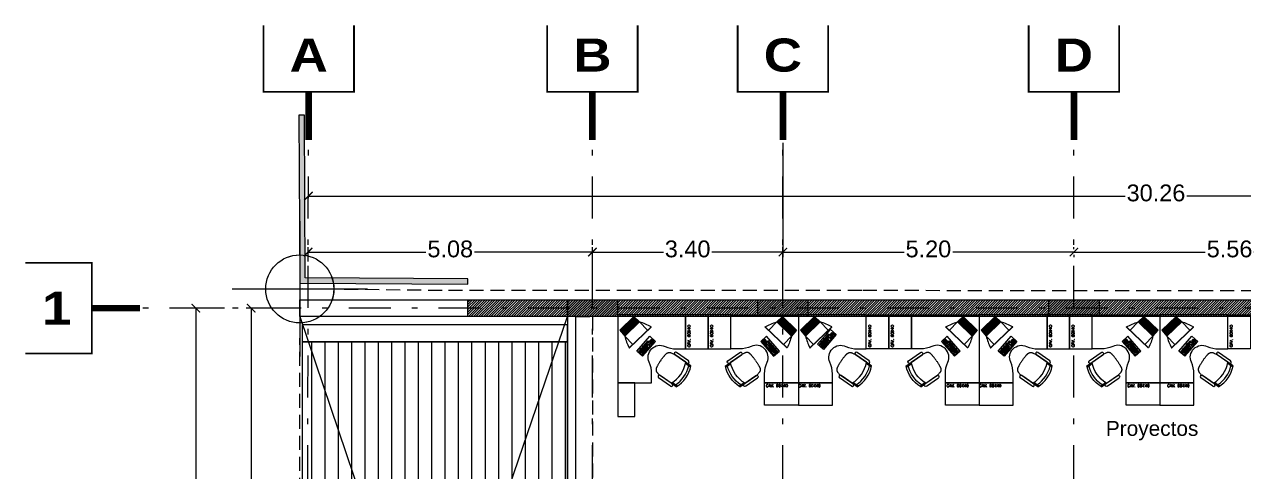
# Model space of a CAD drawing. Header units: millimetres. Extents: x -101 to 3415, y -52 to 1366.
# Drawn here: x 3.16 to 24.93, y 153.87 to 161.86 of the extents above; entities that cross this region are included whole.
import ezdxf
from ezdxf.enums import TextEntityAlignment as Align

# ---------------------------------------------------------------- set-up
doc = ezdxf.new("R2010")
doc.units = ezdxf.units.MM
for name, pattern in [('XR EJES SUPERIORES$0$DASHDOT2', [0.5, 0.25, -0.125, 0, -0.125]), ('XR LINDERO N$0$A-100a LALA IRAPUATO nave equipo$0$HIDDEN', [0.375, 0.25, -0.125]), ('XR N1-N2$0$HIDDEN', [0.375, 0.25, -0.125])]:
    doc.linetypes.add(name, pattern=pattern)
for name, color, linetype in [('00_ARQ', 8, 'Continuous'), ('ARQ_MOBILIARIO', 8, 'Continuous'), ('XR EJES SUPERIORES$0$A-COTAS', 8, 'Continuous'), ('XR EJES SUPERIORES$0$A-EJES', 8, 'XR EJES SUPERIORES$0$DASHDOT2')]:
    doc.layers.add(name, color=color, linetype=linetype)
doc.styles.add('ROMANS', font='romans.shx')
doc.styles.add('TÍTULO', font='arial.ttf', dxfattribs={"height": 0.19})
doc.styles.add('XR EJES SUPERIORES$0$protot1', font='')
doc.styles.add('XR EJES SUPERIORES$0$Standard', font='arial.ttf')
doc.styles.get('XR EJES SUPERIORES$0$protot1').set_extended_font_data('Arial Black')
doc.dimstyles.new('XR EJES SUPERIORES$0$PAÑOS50', dxfattribs={"dimscale": 0.5, "dimtxt": 0.6, "dimasz": 0.3, "dimexe": 0.18, "dimexo": 0.1, "dimgap": 0.09, "dimtad": 0, "dimtih": 1, "dimtoh": 1, "dimzin": 0, "dimdsep": 46, "dimtxsty": 'XR EJES SUPERIORES$0$Standard', "dimblk": 'XR EJES SUPERIORES$0$_ArchTick', "dimcen": 0.09, "dimclrd": 256, "dimclre": 256, "dimclrt": 2, "dimadec": 0, "dimazin": 0, "dimtfac": 1, "dimtix": 1, "dimtmove": 2, "dimatfit": 3, "dimldrblk": 'XR EJES SUPERIORES$0$_ArchTick', "dimfxl": 0.18, "dimtvp": 0.18, "dimtolj": 1, "dimtzin": 0, "dimarcsym": 0})
pattern_1 = [(45, (8.080342, 157.137164), (-0.02245064, 0.02245064), [])]

# ---------------------------------------------------------------- blocks, each defined once
blk = doc.blocks.new('XR N1-N2$0$A$C153C7E87')
h = blk.add_hatch()
h.set_pattern_fill('ANSI31', color=256, scale=0.075, angle=45)
h.set_pattern_definition([(270, (-51.7103, 42.0149), (-0.238125, -1e-17), [])])
h.paths.add_polyline_path([(0.041, -4.143), (4.777, -4.143), (4.777, -0.943), (0.041, -0.943)])
for points in [[(0.041, -0.943), (4.777, -0.943), (4.777, -0.643), (0.041, -0.643)], [(0.041, -4.143), (4.777, -4.143), (4.777, -0.943), (0.041, -0.943)], [(0.041, -4.443), (4.777, -4.443), (4.777, -4.143), (0.041, -4.143)]]:
    blk.add_lwpolyline(points, close=True)
blk = doc.blocks.new('XR N1-N2$0$saddaa')
at = {"linetype": 'ByBlock'}
for p, q in [((8.267, 57.39), (8.267, 54.972)), ((7.058, 56.181), (9.475, 56.181))]:
    blk.add_line(p, q, dxfattribs=at)
blk.add_circle((8.267, 56.181), 0.608, dxfattribs=at)
blk = doc.blocks.new('XR COLUMNAS SUPERIORES$0$saddaa')
at = {"linetype": 'ByBlock'}
for p, q in [((8.267, 57.39), (8.267, 54.972)), ((7.058, 56.181), (9.475, 56.181))]:
    blk.add_line(p, q, dxfattribs=at)
blk.add_circle((8.267, 56.181), 0.608, dxfattribs=at)
blk = doc.blocks.new('XR COLUMNAS SUPERIORES')
at = {"layer": '00_ARQ', "linetype": 'ByBlock'}
h = blk.add_hatch(color=256, dxfattribs=at)
h.dxf.hatch_style = 1
h.paths.add_polyline_path([(5.673, -0.493), (4.777, -0.493), (4.777, -0.193), (5.673, -0.193)])
h = blk.add_hatch(color=256, dxfattribs=at)
h.dxf.hatch_style = 1
h.paths.add_polyline_path([(9.073, -0.493), (8.176, -0.493), (8.176, -0.193), (9.073, -0.193)])
h = blk.add_hatch(color=256, dxfattribs=at)
h.dxf.hatch_style = 1
h.paths.add_polyline_path([(14.269, -0.493), (13.373, -0.493), (13.373, -0.193), (14.269, -0.193)])
for points in [[(5.673, -0.493), (4.777, -0.493), (4.777, -0.193), (5.673, -0.193)], [(9.073, -0.493), (8.176, -0.493), (8.176, -0.193), (9.073, -0.193)], [(14.269, -0.493), (13.373, -0.493), (13.373, -0.193), (14.269, -0.193)]]:
    blk.add_lwpolyline(points, close=True, dxfattribs=at)
at = {"layer": '00_ARQ'}
blk.add_blockref('XR COLUMNAS SUPERIORES$0$saddaa', (-8.267, -56.181), dxfattribs=at)
blk.add_blockref('XR COLUMNAS SUPERIORES$0$saddaa', (-8.267, -56.181), dxfattribs=at)
blk = doc.blocks.new('XR EJES SUPERIORES$0$saddaa')
at = {"linetype": 'ByBlock'}
for p, q in [((8.267, 57.39), (8.267, 54.972)), ((7.058, 56.181), (9.475, 56.181))]:
    blk.add_line(p, q, dxfattribs=at)
blk.add_circle((8.267, 56.181), 0.608, dxfattribs=at)
blk = doc.blocks.new('XR EJES SUPERIORES$0$EJE_HOR')
at = {"color": 1, "linetype": 'Continuous', "const_width": 0.025}
blk.add_lwpolyline([(-0.616, 0.909), (-0.616, 0.005), (0.616, 0.005), (0.616, 0.909)], dxfattribs=at)
at = {"color": 2, "linetype": 'Continuous', "const_width": 0.09}
blk.add_lwpolyline([(0, 0), (0, -0.652)], dxfattribs=at)
at = {"color": 4, "style": 'XR EJES SUPERIORES$0$protot1', "oblique": 360}
blk.add_attdef('EJE', text='', height=0.45, dxfattribs=at).set_placement((0, 0.279), align=Align.CENTER)
blk = doc.blocks.new('XR EJES SUPERIORES$0$_ArchTick')
at = {"color": 0, "linetype": 'ByBlock', "const_width": 0.15}
blk.add_lwpolyline([(-0.5, -0.5), (0.5, 0.5)], dxfattribs=at)
blk = doc.blocks.new('*D35')
at = {"layer": 'Defpoints', "color": 0, "linetype": 'Continuous', "transparency": 16777216}
for p in [(-0.314, -0.343), (-0.867, -7.542), (-0.361, -7.542)]:
    blk.add_point(p, dxfattribs=at)
at = {"layer": 'XR EJES SUPERIORES$0$A-COTAS', "linetype": 'Continuous', "lineweight": -2, "transparency": 16777216}
for p, q in [((-0.364, -0.343), (-0.957, -0.343)), ((-0.867, -0.343), (-0.867, -3.744)), ((-0.867, -7.542), (-0.867, -4.141)), ((-0.411, -7.542), (-0.957, -7.542))]:
    blk.add_line(p, q, dxfattribs=at)
at = {"layer": 'XR EJES SUPERIORES$0$A-COTAS', "linetype": 'Continuous', "lineweight": -2, "transparency": 16777216, "xscale": 0.15, "yscale": 0.15, "zscale": 0.15}
for p, rotation in [((-0.867, -0.343), 90), ((-0.867, -7.542), 270)]:
    blk.add_blockref('XR EJES SUPERIORES$0$_ArchTick', p, dxfattribs=dict(at, rotation=rotation))
at = {"layer": 'XR EJES SUPERIORES$0$A-COTAS', "color": 2, "linetype": 'Continuous', "transparency": 16777216, "insert": (-0.867, -3.943), "char_height": 0.3, "attachment_point": 5, "style": 'XR EJES SUPERIORES$0$Standard'}
blk.add_mtext('\\A1;7.20', dxfattribs=at)
blk = doc.blocks.new('*D36')
at = {"layer": 'Defpoints', "color": 0, "linetype": 'Continuous', "transparency": 16777216}
for p in [(13.821, 0.657), (13.821, 0.657), (19.38, 0.657)]:
    blk.add_point(p, dxfattribs=at)
at = {"layer": 'XR EJES SUPERIORES$0$A-COTAS', "linetype": 'Continuous', "lineweight": -2, "transparency": 16777216}
for p, q in [((13.821, 0.707), (13.821, 0.747)), ((13.821, 0.657), (16.166, 0.657)), ((19.38, 0.657), (17.035, 0.657)), ((19.38, 0.707), (19.38, 0.747))]:
    blk.add_line(p, q, dxfattribs=at)
at = {"layer": 'XR EJES SUPERIORES$0$A-COTAS', "linetype": 'Continuous', "lineweight": -2, "transparency": 16777216, "xscale": 0.15, "yscale": 0.15, "zscale": 0.15, "rotation": 180}
blk.add_blockref('XR EJES SUPERIORES$0$_ArchTick', (13.821, 0.657), dxfattribs=at)
at = {"layer": 'XR EJES SUPERIORES$0$A-COTAS', "linetype": 'Continuous', "lineweight": -2, "transparency": 16777216, "xscale": 0.15, "yscale": 0.15, "zscale": 0.15}
blk.add_blockref('XR EJES SUPERIORES$0$_ArchTick', (19.38, 0.657), dxfattribs=at)
at = {"layer": 'XR EJES SUPERIORES$0$A-COTAS', "color": 2, "linetype": 'Continuous', "transparency": 16777216, "insert": (16.6, 0.712), "char_height": 0.3, "attachment_point": 5, "style": 'XR EJES SUPERIORES$0$Standard'}
blk.add_mtext('\\A1;5.56', dxfattribs=at)
blk = doc.blocks.new('*D37')
at = {"layer": 'Defpoints', "color": 0, "linetype": 'Continuous', "transparency": 16777216}
for p in [(0.155, 1.571), (30.418, 1.657), (30.418, 1.638)]:
    blk.add_point(p, dxfattribs=at)
at = {"layer": 'XR EJES SUPERIORES$0$A-COTAS', "linetype": 'Continuous', "lineweight": -2, "transparency": 16777216}
for p, q in [((0.155, 1.621), (0.155, 1.747)), ((30.418, 1.688), (30.418, 1.747)), ((0.155, 1.657), (14.735, 1.657)), ((30.418, 1.657), (15.837, 1.657))]:
    blk.add_line(p, q, dxfattribs=at)
at = {"layer": 'XR EJES SUPERIORES$0$A-COTAS', "linetype": 'Continuous', "lineweight": -2, "transparency": 16777216, "xscale": 0.15, "yscale": 0.15, "zscale": 0.15, "rotation": 180}
blk.add_blockref('XR EJES SUPERIORES$0$_ArchTick', (0.155, 1.657), dxfattribs=at)
at = {"layer": 'XR EJES SUPERIORES$0$A-COTAS', "linetype": 'Continuous', "lineweight": -2, "transparency": 16777216, "xscale": 0.15, "yscale": 0.15, "zscale": 0.15}
blk.add_blockref('XR EJES SUPERIORES$0$_ArchTick', (30.418, 1.657), dxfattribs=at)
at = {"layer": 'XR EJES SUPERIORES$0$A-COTAS', "color": 2, "linetype": 'Continuous', "transparency": 16777216, "insert": (15.286, 1.712), "char_height": 0.3, "attachment_point": 5, "style": 'XR EJES SUPERIORES$0$Standard'}
blk.add_mtext('\\A1;30.26', dxfattribs=at)
blk = doc.blocks.new('*D38')
at = {"layer": 'Defpoints', "color": 0, "linetype": 'Continuous', "transparency": 16777216}
for p in [(-1.291, -0.344), (-1.855, -14.741), (-1.467, -14.741)]:
    blk.add_point(p, dxfattribs=at)
at = {"layer": 'XR EJES SUPERIORES$0$A-COTAS', "linetype": 'Continuous', "lineweight": -2, "transparency": 16777216}
for p, q in [((-1.341, -0.344), (-1.945, -0.344)), ((-1.855, -0.344), (-1.855, -6.854)), ((-1.855, -14.741), (-1.855, -7.251)), ((-1.517, -14.741), (-1.945, -14.741))]:
    blk.add_line(p, q, dxfattribs=at)
at = {"layer": 'XR EJES SUPERIORES$0$A-COTAS', "linetype": 'Continuous', "lineweight": -2, "transparency": 16777216, "xscale": 0.15, "yscale": 0.15, "zscale": 0.15}
for p, rotation in [((-1.855, -0.344), 90), ((-1.855, -14.741), 270)]:
    blk.add_blockref('XR EJES SUPERIORES$0$_ArchTick', p, dxfattribs=dict(at, rotation=rotation))
at = {"layer": 'XR EJES SUPERIORES$0$A-COTAS', "color": 2, "linetype": 'Continuous', "transparency": 16777216, "insert": (-1.855, -7.053), "char_height": 0.3, "attachment_point": 5, "style": 'XR EJES SUPERIORES$0$Standard'}
blk.add_mtext('\\A1;14.40', dxfattribs=at)
blk = doc.blocks.new('*D39')
at = {"layer": 'Defpoints', "color": 0, "transparency": 16777216}
for p in [(8.625, 2.657), (8.625, 0.657), (13.821, 0.657)]:
    blk.add_point(p, dxfattribs=at)
at = {"layer": 'XR EJES SUPERIORES$0$A-COTAS', "lineweight": -2, "transparency": 16777216}
for p, q in [((8.625, 2.607), (8.625, 0.567)), ((8.625, 0.657), (10.789, 0.657)), ((13.821, 0.657), (11.657, 0.657)), ((13.821, 0.607), (13.821, 0.567))]:
    blk.add_line(p, q, dxfattribs=at)
at = {"layer": 'XR EJES SUPERIORES$0$A-COTAS', "lineweight": -2, "transparency": 16777216, "xscale": 0.15, "yscale": 0.15, "zscale": 0.15, "rotation": 180}
blk.add_blockref('XR EJES SUPERIORES$0$_ArchTick', (8.625, 0.657), dxfattribs=at)
at = {"layer": 'XR EJES SUPERIORES$0$A-COTAS', "lineweight": -2, "transparency": 16777216, "xscale": 0.15, "yscale": 0.15, "zscale": 0.15}
blk.add_blockref('XR EJES SUPERIORES$0$_ArchTick', (13.821, 0.657), dxfattribs=at)
at = {"layer": 'XR EJES SUPERIORES$0$A-COTAS', "color": 2, "transparency": 16777216, "insert": (11.223, 0.712), "char_height": 0.3, "attachment_point": 5, "style": 'XR EJES SUPERIORES$0$Standard'}
blk.add_mtext('\\A1;5.20', dxfattribs=at)
blk = doc.blocks.new('*D41')
at = {"layer": 'Defpoints', "color": 0, "transparency": 16777216}
for p in [(0.149, 0.657), (0.149, 0.439), (5.225, 0.159)]:
    blk.add_point(p, dxfattribs=at)
at = {"layer": 'XR EJES SUPERIORES$0$A-COTAS', "lineweight": -2, "transparency": 16777216}
for p, q in [((0.149, 0.489), (0.149, 0.747)), ((0.149, 0.657), (2.252, 0.657)), ((5.225, 0.657), (3.122, 0.657)), ((5.225, 0.209), (5.225, 0.747))]:
    blk.add_line(p, q, dxfattribs=at)
at = {"layer": 'XR EJES SUPERIORES$0$A-COTAS', "lineweight": -2, "transparency": 16777216, "xscale": 0.15, "yscale": 0.15, "zscale": 0.15, "rotation": 180}
blk.add_blockref('XR EJES SUPERIORES$0$_ArchTick', (0.149, 0.657), dxfattribs=at)
at = {"layer": 'XR EJES SUPERIORES$0$A-COTAS', "lineweight": -2, "transparency": 16777216, "xscale": 0.15, "yscale": 0.15, "zscale": 0.15}
blk.add_blockref('XR EJES SUPERIORES$0$_ArchTick', (5.225, 0.657), dxfattribs=at)
at = {"layer": 'XR EJES SUPERIORES$0$A-COTAS', "color": 2, "transparency": 16777216, "insert": (2.687, 0.712), "char_height": 0.3, "attachment_point": 5, "style": 'XR EJES SUPERIORES$0$Standard'}
blk.add_mtext('\\A1;5.08', dxfattribs=at)
blk = doc.blocks.new('*D42')
at = {"layer": 'Defpoints', "color": 0, "transparency": 16777216}
for p in [(5.225, 0.657), (5.225, 0.657), (8.625, 0.185)]:
    blk.add_point(p, dxfattribs=at)
at = {"layer": 'XR EJES SUPERIORES$0$A-COTAS', "lineweight": -2, "transparency": 16777216}
for p, q in [((5.225, 0.707), (5.225, 0.747)), ((5.225, 0.657), (6.491, 0.657)), ((8.625, 0.657), (7.359, 0.657)), ((8.625, 0.235), (8.625, 0.747))]:
    blk.add_line(p, q, dxfattribs=at)
at = {"layer": 'XR EJES SUPERIORES$0$A-COTAS', "lineweight": -2, "transparency": 16777216, "xscale": 0.15, "yscale": 0.15, "zscale": 0.15, "rotation": 180}
blk.add_blockref('XR EJES SUPERIORES$0$_ArchTick', (5.225, 0.657), dxfattribs=at)
at = {"layer": 'XR EJES SUPERIORES$0$A-COTAS', "lineweight": -2, "transparency": 16777216, "xscale": 0.15, "yscale": 0.15, "zscale": 0.15}
blk.add_blockref('XR EJES SUPERIORES$0$_ArchTick', (8.625, 0.657), dxfattribs=at)
at = {"layer": 'XR EJES SUPERIORES$0$A-COTAS', "color": 2, "transparency": 16777216, "insert": (6.925, 0.712), "char_height": 0.3, "attachment_point": 5, "style": 'XR EJES SUPERIORES$0$Standard'}
blk.add_mtext('\\A1;3.40', dxfattribs=at)
blk = doc.blocks.new('XR LINDERO N$0$saddaa')
at = {"linetype": 'ByBlock'}
for p, q in [((8.267, 57.39), (8.267, 54.972)), ((7.058, 56.181), (9.475, 56.181))]:
    blk.add_line(p, q, dxfattribs=at)
blk.add_circle((8.267, 56.181), 0.608, dxfattribs=at)
blk = doc.blocks.new('A$C435F5787')
at = {"linetype": 'ByBlock'}
for p, q in [((0, 0), (0, 0.483)), ((0, 0.483), (0.19, 0.483)), ((0.038, 0.371), (0.063, 0.371)), ((0.038, 0.311), (0.038, 0.371)), ((0.063, 0.311), (0.038, 0.311)), ((0.038, 0.305), (0.063, 0.305)), ((0.038, 0.225), (0.038, 0.305)), ((0.063, 0.371), (0.063, 0.311)), ((0.063, 0.305), (0.063, 0.225)), ((0.076, 0.381), (0.076, 0.457)), ((0.076, 0.457), (0.171, 0.457)), ((0.171, 0.381), (0.076, 0.381)), ((0.076, 0.311), (0.076, 0.371)), ((0.076, 0.371), (0.117, 0.371)), ((0.117, 0.311), (0.076, 0.311)), ((0.076, 0.305), (0.076, 0.022)), ((0.175, 0.305), (0.076, 0.305)), ((0.095, 0.438), (0.095, 0.454)), ((0.137, 0.438), (0.095, 0.438)), ((0.095, 0.381), (0.095, 0.435)), ((0.114, 0.384), (0.114, 0.435)), ((0.117, 0.371), (0.117, 0.311)), ((0.133, 0.33), (0.133, 0.352)), ((0.133, 0.352), (0.152, 0.352)), ((0.152, 0.33), (0.133, 0.33)), ((0.137, 0.438), (0.137, 0.454)), ((0.171, 0.438), (0.137, 0.438)), ((0.137, 0.381), (0.137, 0.435)), ((0.152, 0.352), (0.152, 0.371)), ((0.152, 0.371), (0.175, 0.371)), ((0.152, 0.311), (0.152, 0.33)), ((0.175, 0.311), (0.152, 0.311)), ((0.156, 0.384), (0.156, 0.419)), ((0.156, 0.419), (0.171, 0.419)), ((0.171, 0.457), (0.171, 0.381)), ((0.175, 0.371), (0.175, 0.311)), ((0.175, 0.276), (0.175, 0.305)), ((0.19, 0.483), (0.19, 0)), ((0.063, 0.225), (0.038, 0.225)), ((0.038, 0.143), (0.038, 0.219)), ((0.038, 0.219), (0.063, 0.219)), ((0.063, 0.143), (0.038, 0.143)), ((0.038, 0.133), (0.063, 0.133)), ((0.038, 0.057), (0.038, 0.133)), ((0.063, 0.057), (0.038, 0.057)), ((0.038, 0.044), (0.063, 0.044)), ((0.038, 0.022), (0.038, 0.044)), ((0.063, 0.022), (0.038, 0.022)), ((0.063, 0.219), (0.063, 0.143)), ((0.063, 0.133), (0.063, 0.057)), ((0.063, 0.044), (0.063, 0.022)), ((0.076, 0.022), (0.175, 0.022)), ((0.098, 0.273), (0.079, 0.273)), ((0.079, 0.041), (0.095, 0.041)), ((0.095, 0.041), (0.095, 0.048)), ((0.095, 0.048), (0.117, 0.048)), ((0.117, 0.279), (0.098, 0.279)), ((0.098, 0.279), (0.098, 0.273)), ((0.098, 0.051), (0.098, 0.267)), ((0.117, 0.267), (0.117, 0.279)), ((0.133, 0.267), (0.117, 0.267)), ((0.117, 0.06), (0.117, 0.257)), ((0.117, 0.048), (0.117, 0.054)), ((0.117, 0.054), (0.137, 0.054)), ((0.133, 0.257), (0.133, 0.267)), ((0.152, 0.257), (0.133, 0.257)), ((0.137, 0.07), (0.137, 0.254)), ((0.137, 0.054), (0.137, 0.063)), ((0.137, 0.063), (0.156, 0.063)), ((0.156, 0.254), (0.156, 0.276)), ((0.156, 0.276), (0.175, 0.276)), ((0.175, 0.254), (0.156, 0.254)), ((0.156, 0.095), (0.156, 0.229)), ((0.156, 0.229), (0.175, 0.229)), ((0.175, 0.095), (0.156, 0.095)), ((0.156, 0.051), (0.156, 0.067)), ((0.156, 0.067), (0.175, 0.067)), ((0.175, 0.051), (0.156, 0.051)), ((0.175, 0.067), (0.175, 0.254)), ((0.175, 0.022), (0.175, 0.051)), ((0.19, 0), (0, 0))]:
    blk.add_line(p, q, dxfattribs=at)
blk = doc.blocks.new('m-tv pla')
h = blk.add_hatch()
h.set_pattern_fill('ANSI31', color=256, scale=0.005, angle=45, style=0)
h.set_pattern_definition([(90, (-254.158094, -242.753814), (-0.015875, 2e-18), [])])
h.paths.add_polyline_path([(0.24, -0.474), (0.25, -0.284), (-0.25, -0.284), (-0.24, -0.474)])
for p, q in [((0.373, 0), (-0.373, 0)), ((-0.368, 0.006), (0.368, 0.006)), ((-0.25, -0.284), (-0.25, 0)), ((0.25, -0.284), (0.25, 0)), ((-0.24, -0.474), (-0.25, -0.284)), ((-0.25, -0.284), (0.25, -0.284)), ((0.24, -0.474), (0.25, -0.284)), ((-0.24, -0.474), (0.24, -0.474))]:
    blk.add_line(p, q)
for centre, radius, start, end in [((-0.368, 0.001), 0.005, 90, 196.7752), ((0.898, 0.383), 1.327, 196.7752, 210.1505), ((-0.898, 0.383), 1.327, 329.8495, 343.2248), ((0.368, 0.001), 0.005, 343.2248, 90)]:
    blk.add_arc(centre, radius, start, end)
blk = doc.blocks.new('A$C369842D8')
for p, q in [((0.05, 0.491), (0.05, 0.381)), ((0.07, 0.5), (0.07, 0.39)), ((0.48, 0.5), (0.48, 0.39)), ((0.5, 0.491), (0.5, 0.381)), ((0, 0.405), (0, 0.145)), ((0.05, 0.405), (0.05, 0.145)), ((0.05, 0.38), (0.05, 0.13)), ((0.5, 0.405), (0.5, 0.145)), ((0.5, 0.38), (0.5, 0.13)), ((0.55, 0.405), (0.55, 0.145))]:
    blk.add_line(p, q)
for points in [[(0.275, 0), (0.262, 0), (0.249, 0), (0.236, 0.001), (0.224, 0.001), (0.212, 0.001), (0.201, 0.002), (0.19, 0.003), (0.181, 0.003), (0.172, 0.004), (0.164, 0.005), (0.157, 0.005), (0.15, 0.006), (0.145, 0.007), (0.139, 0.008), (0.134, 0.009), (0.13, 0.009), (0.126, 0.01), (0.122, 0.011), (0.118, 0.012), (0.114, 0.013), (0.111, 0.014), (0.108, 0.015), (0.105, 0.017), (0.102, 0.018), (0.1, 0.019), (0.097, 0.021), (0.095, 0.022), (0.093, 0.024), (0.091, 0.025), (0.089, 0.027), (0.087, 0.028), (0.085, 0.03), (0.083, 0.032), (0.081, 0.034), (0.079, 0.036), (0.077, 0.039), (0.075, 0.041), (0.073, 0.044), (0.071, 0.048), (0.068, 0.051), (0.066, 0.056), (0.064, 0.061), (0.062, 0.067), (0.059, 0.075), (0.057, 0.085), (0.055, 0.097), (0.052, 0.112), (0.05, 0.13)], [(0.275, 0), (0.288, 0), (0.301, 0), (0.314, 0.001), (0.326, 0.001), (0.338, 0.001), (0.349, 0.002), (0.36, 0.003), (0.369, 0.003), (0.378, 0.004), (0.386, 0.005), (0.393, 0.005), (0.4, 0.006), (0.405, 0.007), (0.411, 0.008), (0.416, 0.009), (0.42, 0.009), (0.424, 0.01), (0.428, 0.011), (0.432, 0.012), (0.436, 0.013), (0.439, 0.014), (0.442, 0.015), (0.445, 0.017), (0.448, 0.018), (0.45, 0.019), (0.453, 0.021), (0.455, 0.022), (0.457, 0.024), (0.459, 0.025), (0.461, 0.027), (0.463, 0.028), (0.465, 0.03), (0.467, 0.032), (0.469, 0.034), (0.471, 0.036), (0.473, 0.039), (0.475, 0.041), (0.477, 0.044), (0.479, 0.048), (0.482, 0.051), (0.484, 0.056), (0.486, 0.061), (0.488, 0.067), (0.491, 0.075), (0.493, 0.085), (0.495, 0.097), (0.498, 0.112), (0.5, 0.13)]]:
    blk.add_lwpolyline(points)
for centre, radius, start, end in [((0.275, 0), 0.54, 65.3885, 114.6115), ((0.275, -0.04), 0.54, 67.7008, 112.2992), ((0.025, 0.405), 0.025, 0, 180), ((0.275, -0.11), 0.54, 65.3885, 114.6115), ((0.525, 0.405), 0.025, 0, 180), ((0.025, 0.145), 0.025, 180, 0), ((0.525, 0.145), 0.025, 180, 0)]:
    blk.add_arc(centre, radius, start, end)
blk = doc.blocks.new('XR EJES SUPERIORES')
at = {"layer": 'XR EJES SUPERIORES$0$A-EJES', "color": 251, "linetype": 'XR EJES SUPERIORES$0$DASHDOT2', "ltscale": 3}
for p, q in [((0.12, -14.74), (0.155, 2.657)), ((5.225, -14.741), (5.225, 2.657)), ((8.625, -14.741), (8.625, 2.657)), ((13.821, -14.741), (13.821, 2.657)), ((30.426, -0.343), (-2.851, -0.344))]:
    blk.add_line(p, q, dxfattribs=at)
blk.add_blockref('XR EJES SUPERIORES$0$saddaa', (-8.267, -56.181))
at = {"layer": 'XR EJES SUPERIORES$0$A-EJES'}
ref = blk.add_blockref('XR EJES SUPERIORES$0$EJE_HOR', (0.16, 3.513), dxfattribs=dict(at, xscale=1.3125, yscale=1.3125, zscale=1.3125))
ref.add_attrib('EJE', 'A', dxfattribs={"layer": '0', "color": 4, "height": 0.591, "style": 'XR EJES SUPERIORES$0$protot1'}).set_placement((0.16, 3.88), align=Align.CENTER)
ref = blk.add_blockref('XR EJES SUPERIORES$0$EJE_HOR', (5.225, 3.513), dxfattribs=dict(at, xscale=1.3125, yscale=1.3125, zscale=1.3125))
ref.add_attrib('EJE', 'B', dxfattribs={"layer": '0', "color": 4, "height": 0.591, "style": 'XR EJES SUPERIORES$0$protot1'}).set_placement((5.225, 3.88), align=Align.CENTER)
ref = blk.add_blockref('XR EJES SUPERIORES$0$EJE_HOR', (8.625, 3.513), dxfattribs=dict(at, xscale=1.3125, yscale=1.3125, zscale=1.3125))
ref.add_attrib('EJE', 'C', dxfattribs={"layer": '0', "color": 4, "height": 0.591, "style": 'XR EJES SUPERIORES$0$protot1'}).set_placement((8.625, 3.88), align=Align.CENTER)
ref = blk.add_blockref('XR EJES SUPERIORES$0$EJE_HOR', (13.821, 3.513), dxfattribs=dict(at, xscale=1.3125, yscale=1.3125, zscale=1.3125))
ref.add_attrib('EJE', 'D', dxfattribs={"layer": '0', "color": 4, "height": 0.591, "style": 'XR EJES SUPERIORES$0$protot1'}).set_placement((13.821, 3.88), align=Align.CENTER)
ref = blk.add_blockref('XR EJES SUPERIORES$0$EJE_HOR', (-3.707, -0.344), dxfattribs=dict(at, xscale=1.3125, yscale=1.3125, zscale=1.3125, rotation=90))
ref.add_attrib('EJE', '1', dxfattribs={"layer": '0', "color": 4, "height": 0.591, "style": 'XR EJES SUPERIORES$0$protot1'}).set_placement((-4.074, -0.344), align=Align.MIDDLE_RIGHT)
at = {"layer": 'XR EJES SUPERIORES$0$A-COTAS'}
for base, p1, p2, picture, middle in [((8.625, 0.657), (13.821, 0.657), (8.625, 2.657), '*D39', (11.223, 0.712)), ((0.149, 0.657), (5.225, 0.159), (0.149, 0.439), '*D41', (2.687, 0.712)), ((5.225, 0.657), (8.625, 0.185), (5.225, 0.657), '*D42', (6.925, 0.712))]:
    dim = blk.add_linear_dim(base=base, p1=p1, p2=p2, dimstyle='XR EJES SUPERIORES$0$PAÑOS50', dxfattribs=at)
    dim.commit()
    dim.dimension.update_dxf_attribs({"geometry": picture, "text_midpoint": middle})
at = {"layer": 'XR EJES SUPERIORES$0$A-COTAS', "linetype": 'Continuous'}
for base, p1, p2, picture, middle in [((30.418, 1.657), (0.155, 1.571), (30.418, 1.638), '*D37', (15.286, 1.712)), ((13.821, 0.657), (19.38, 0.657), (13.821, 0.657), '*D36', (16.6, 0.712))]:
    dim = blk.add_linear_dim(base=base, p1=p1, p2=p2, dimstyle='XR EJES SUPERIORES$0$PAÑOS50', dxfattribs=at)
    dim.commit()
    dim.dimension.update_dxf_attribs({"geometry": picture, "text_midpoint": middle})
dim = blk.add_linear_dim(base=(-1.855, -14.741), p1=(-1.291, -0.344), p2=(-1.467, -14.741), angle=90, dimstyle='XR EJES SUPERIORES$0$PAÑOS50', dxfattribs=at)
dim.commit()
dim.dimension.update_dxf_attribs({"geometry": '*D38', "text_midpoint": (-1.855, -7.053), "dimtype": 128})
dim = blk.add_linear_dim(base=(-0.867, -7.542), p1=(-0.314, -0.343), p2=(-0.361, -7.542), angle=90, dimstyle='XR EJES SUPERIORES$0$PAÑOS50', dxfattribs=at)
dim.commit()
dim.dimension.update_dxf_attribs({"geometry": '*D35', "text_midpoint": (-0.867, -3.943)})

msp = doc.modelspace()

# ---------------------------------------------------------------- hatches: boundary and pattern name
at = {"layer": '00_ARQ'}
msp.add_hatch(color=256, dxfattribs=at).paths.add_polyline_path([(8.063, 160.237), (8.08, 157.237), (11.08, 157.219), (11.082, 157.319), (8.179, 157.337), (8.163, 160.238)])
h = msp.add_hatch(dxfattribs=at)
h.set_pattern_fill('ANSI31', color=8, scale=0.01)
h.set_pattern_definition(pattern_1)
h.paths.add_polyline_path([(12.857, 156.644), (11.08, 156.644), (11.08, 156.944), (12.857, 156.944)])
h = msp.add_hatch(dxfattribs=at)
h.set_pattern_fill('ANSI31', color=8, scale=0.01)
h.set_pattern_definition(pattern_1)
h.paths.add_polyline_path([(12.857, 156.944), (33.467, 156.944), (33.467, 156.644), (12.857, 156.644)])

# ---------------------------------------------------------------- linework, layer by layer
for p, q in [((8.05, 142.547), (12.857, 156.644)), ((8.08, 156.644), (12.857, 142.547))]:
    msp.add_line(p, q, dxfattribs=at)
at = {"layer": '00_ARQ', "elevation": -0.362}
msp.add_lwpolyline([(8.063, 160.237), (8.08, 157.237), (11.08, 157.219), (11.082, 157.319), (8.179, 157.337), (8.163, 160.238)], close=True, dxfattribs=at)
at = {"layer": '00_ARQ', "linetype": 'XR LINDERO N$0$A-100a LALA IRAPUATO nave equipo$0$HIDDEN'}
msp.add_lwpolyline([(8.049, 142.097), (14.845, 142.099), (27.802, 142.099), (38.814, 142.097), (38.78, 148.481), (38.771, 157.094), (27.385, 157.102), (18.113, 157.106), (10.623, 157.108), (8.08, 157.137), (8.049, 142.097)], dxfattribs=at)
at = {"layer": '00_ARQ', "ltscale": 2}
msp.add_lwpolyline([(11.08, 156.644), (8.079, 156.644), (8.08, 156.944), (11.08, 156.944)], dxfattribs=at)
at = {"layer": '00_ARQ'}
for points in [[(12.857, 156.644), (11.08, 156.644), (11.08, 156.944), (12.857, 156.944)], [(12.857, 156.944), (33.467, 156.944), (33.467, 156.644), (12.857, 156.644)]]:
    msp.add_lwpolyline(points, close=True, dxfattribs=at)
at = {"layer": '00_ARQ', "linetype": 'Continuous'}
msp.add_lwpolyline([(12.857, 156.644), (12.857, 142.547), (13.007, 142.547), (13.007, 156.644)], close=True, dxfattribs=at)
at = {"layer": '00_ARQ', "linetype": 'XR N1-N2$0$HIDDEN'}
msp.add_lwpolyline([(13.007, 142.547), (13.007, 156.644), (13.307, 156.644), (13.307, 142.547)], close=True, dxfattribs=at)
at = {"layer": 'ARQ_MOBILIARIO', "ltscale": 0.01}
for points in [[(14.601, 156.111, 0.105703), (14.807, 156.067), (14.967, 156.067), (14.967, 156.672), (13.757, 156.672), (13.757, 155.462), (14.362, 155.462), (14.362, 155.622, 0.105703), (14.318, 155.828, -0.689027)], [(16.14, 156.111, -0.105703), (15.934, 156.067), (15.774, 156.067), (15.774, 156.672), (16.984, 156.672), (16.984, 155.462), (16.379, 155.462), (16.379, 155.622, -0.105703), (16.423, 155.828, 0.689027)], [(17.828, 156.111, 0.105703), (18.034, 156.067), (18.194, 156.067), (18.194, 156.672), (16.984, 156.672), (16.984, 155.462), (17.589, 155.462), (17.589, 155.622, 0.105703), (17.545, 155.828, -0.689027)], [(19.367, 156.111, -0.105703), (19.161, 156.067), (19.001, 156.067), (19.001, 156.672), (20.211, 156.672), (20.211, 155.462), (19.606, 155.462), (19.606, 155.622, -0.105703), (19.65, 155.828, 0.689027)], [(21.054, 156.111, 0.105703), (21.261, 156.067), (21.421, 156.067), (21.421, 156.672), (20.211, 156.672), (20.211, 155.462), (20.816, 155.462), (20.816, 155.622, 0.105703), (20.772, 155.828, -0.689027)], [(22.593, 156.111, -0.105703), (22.387, 156.067), (22.227, 156.067), (22.227, 156.672), (23.437, 156.672), (23.437, 155.462), (22.832, 155.462), (22.832, 155.622, -0.105703), (22.876, 155.828, 0.689027)], [(24.281, 156.111, 0.105703), (24.487, 156.067), (24.647, 156.067), (24.647, 156.672), (23.437, 156.672), (23.437, 155.462), (24.042, 155.462), (24.042, 155.622, 0.105703), (23.998, 155.828, -0.689027)]]:
    msp.add_lwpolyline(points, format="xyb", close=True, dxfattribs=at)
for points in [[(14.967, 156.067), (15.371, 156.067), (15.371, 156.672), (14.967, 156.672)], [(15.371, 156.067), (15.774, 156.067), (15.774, 156.672), (15.371, 156.672)], [(18.597, 156.067), (18.194, 156.067), (18.194, 156.672), (18.597, 156.672)], [(19.001, 156.067), (18.597, 156.067), (18.597, 156.672), (19.001, 156.672)], [(21.421, 156.067), (21.824, 156.067), (21.824, 156.672), (21.421, 156.672)], [(21.824, 156.067), (22.227, 156.067), (22.227, 156.672), (21.824, 156.672)], [(25.051, 156.067), (24.647, 156.067), (24.647, 156.672), (25.051, 156.672)], [(13.757, 155.462), (13.757, 154.857), (14.06, 154.857), (14.06, 155.462)], [(16.984, 155.462), (16.984, 155.058), (16.379, 155.058), (16.379, 155.462)], [(16.984, 155.462), (16.984, 155.058), (17.589, 155.058), (17.589, 155.462)], [(20.211, 155.462), (20.211, 155.058), (19.606, 155.058), (19.606, 155.462)], [(20.211, 155.462), (20.211, 155.058), (20.816, 155.058), (20.816, 155.462)], [(23.437, 155.462), (23.437, 155.058), (22.832, 155.058), (22.832, 155.462)], [(23.437, 155.462), (23.437, 155.058), (24.042, 155.058), (24.042, 155.462)]]:
    msp.add_lwpolyline(points, close=True, dxfattribs=at)

# ---------------------------------------------------------------- block references
at = {"layer": '00_ARQ'}
for name, p in [('XR EJES SUPERIORES', (8.08, 157.137)), ('XR COLUMNAS SUPERIORES', (8.08, 157.137)), ('XR N1-N2$0$saddaa', (-0.186, 100.956)), ('XR LINDERO N$0$saddaa', (-0.186, 100.956))]:
    msp.add_blockref(name, p, dxfattribs=at)
at = {"layer": '00_ARQ', "color": 8}
msp.add_blockref('XR N1-N2$0$A$C153C7E87', (8.08, 157.137), dxfattribs=at)
at = {"layer": 'ARQ_MOBILIARIO'}
for p, xscale, yscale, zscale, rotation in [((14.157, 156.272), 0.7285030212999953, 0.7285030212999953, 0.7285030212999953, 223.7233232933533), ((16.584, 156.272), -0.7285030212999956, 0.7285030212999954, 0.7285030212999954, 136.2766767066466), ((17.384, 156.272), 0.7285030212999953, 0.7285030212999953, 0.7285030212999953, 223.7233232933533), ((19.811, 156.272), -0.7285030212999956, 0.7285030212999953, 0.7285030212999953, 136.2766767066466), ((20.61, 156.272), 0.7285030212999953, 0.7285030212999953, 0.7285030212999953, 223.7233232933533), ((23.038, 156.272), -0.7285030212999956, 0.7285030212999954, 0.7285030212999954, 136.2766767066466), ((23.837, 156.272), 0.7285030212999954, 0.7285030212999954, 0.7285030212999954, 223.7233232933534)]:
    msp.add_blockref('m-tv pla', p, dxfattribs=dict(at, xscale=xscale, yscale=yscale, zscale=zscale, rotation=rotation))
at = {"layer": 'ARQ_MOBILIARIO', "ltscale": 0.01}
for name, p, xscale, yscale, zscale, rotation in [('A$C435F5787', (14.097, 156.027), 0.7259822495999997, 0.7259822495999997, 0.7259822495999997, 318.8063062771833), ('A$C435F5787', (16.644, 156.027), -0.7259822496, 0.7259822496, 0.7259822496, 41.19369372281672), ('A$C435F5787', (17.324, 156.148), 0.7259822495999997, 0.7259822495999997, 0.7259822495999997, 318.8063062771833), ('A$C435F5787', (19.871, 156.027), -0.7259822496, 0.7259822496, 0.7259822496, 41.19369372281672), ('A$C435F5787', (20.55, 156.027), 0.7259822495999997, 0.7259822495999997, 0.7259822495999997, 318.8063062771833), ('A$C435F5787', (23.097, 156.027), -0.7259822496, 0.7259822496, 0.7259822496, 41.19369372281672), ('A$C435F5787', (23.777, 156.027), 0.7259822495999997, 0.7259822495999997, 0.7259822495999997, 318.8063062771833), ('A$C369842D8', (14.685, 156.087), 1.00830868, 1.00830868, 1.00830868, 235.021851721291), ('A$C369842D8', (16.056, 156.087), -1.00830868, 1.00830868, 1.00830868, 124.978148278709), ('A$C369842D8', (17.912, 156.087), 1.00830868, 1.00830868, 1.00830868, 235.021851721291), ('A$C369842D8', (19.283, 156.087), -1.00830868, 1.00830868, 1.00830868, 124.978148278709), ('A$C369842D8', (21.138, 156.087), 1.00830868, 1.00830868, 1.00830868, 235.021851721291), ('A$C369842D8', (22.51, 156.087), -1.00830868, 1.00830868, 1.00830868, 124.978148278709), ('A$C369842D8', (24.365, 156.087), 1.00830868, 1.00830868, 1.00830868, 235.021851721291)]:
    msp.add_blockref(name, p, dxfattribs=dict(at, xscale=xscale, yscale=yscale, zscale=zscale, rotation=rotation))

# ---------------------------------------------------------------- texts
at = {"layer": '00_ARQ', "ltscale": 0.3, "style": 'TÍTULO'}
msp.add_text('Proyectos', height=0.266, dxfattribs=at).set_placement((22.471, 154.513, 1.014))
at = {"layer": 'ARQ_MOBILIARIO', "ltscale": 0.01, "style": 'ROMANS'}
for rotation, p in [(90, (15.055, 156.098)), (90, (15.458, 156.098)), (90, (18.282, 156.098)), (90, (18.685, 156.098)), (90, (21.508, 156.098)), (90, (21.911, 156.098)), (90, (24.735, 156.098)), (0, (16.402, 155.383)), (360, (16.984, 155.383)), (0, (19.628, 155.383)), (360, (20.211, 155.383)), (0, (22.855, 155.383)), (360, (23.568, 155.383))]:
    msp.add_text('GAV. 60X40', height=0.0504, rotation=rotation, dxfattribs=at).set_placement(p)

doc.saveas('drawing.dxf')
